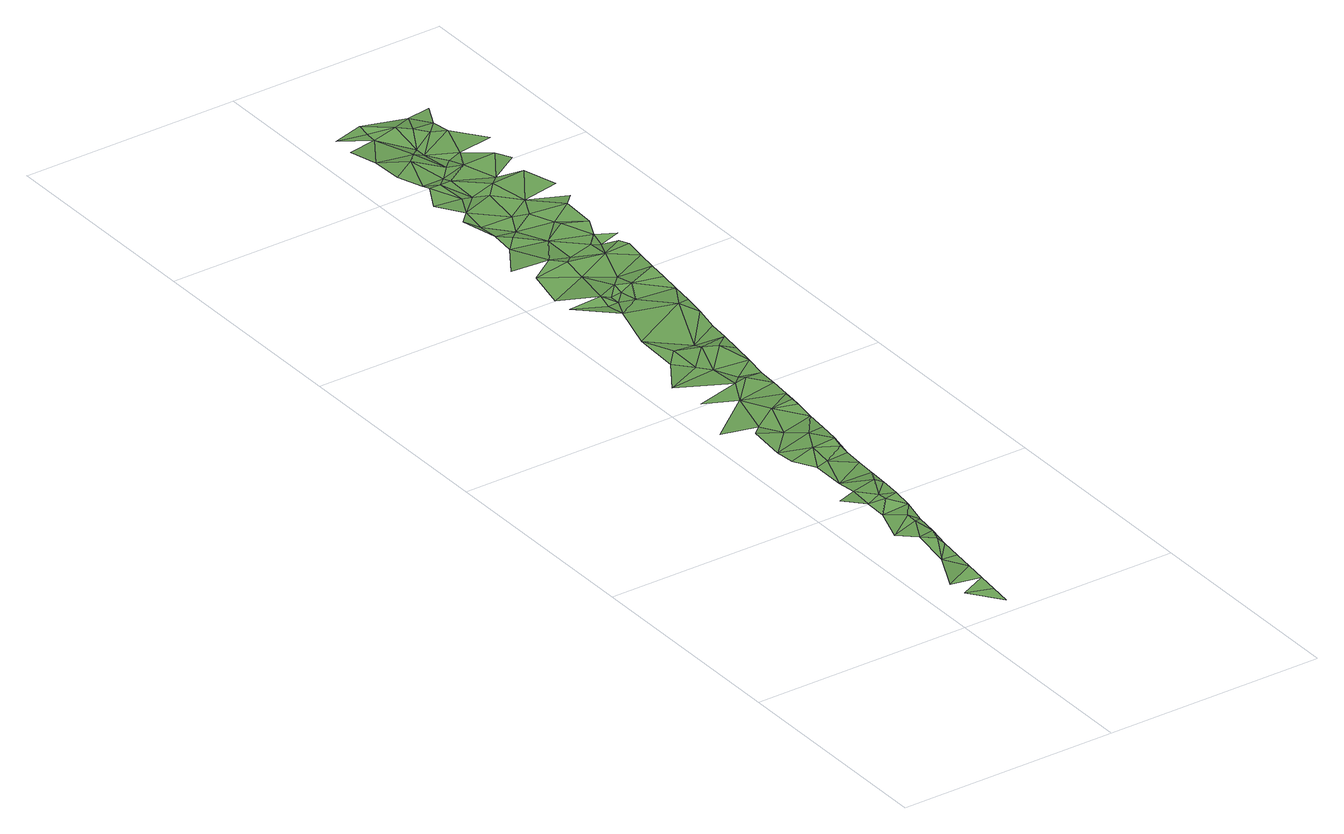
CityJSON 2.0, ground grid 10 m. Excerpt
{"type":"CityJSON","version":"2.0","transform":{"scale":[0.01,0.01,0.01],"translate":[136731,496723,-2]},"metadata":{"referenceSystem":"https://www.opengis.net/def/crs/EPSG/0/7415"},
"CityObjects":{
"plantcover1":{"type":"PlantCover","attributes":{"3df_class":"Forest","bgt_fysiekvoorkomen":"grasland agrarisch","bgt_status":"bestaand","identificatienamespace":"NL.IMGeo","begroeidterreindeeloptalud":"false","relatievehoogteligging":0,"aantal_punten":0},"geometry":[{"type":"MultiSurface","lod":"1","boundaries":[[[0,1,2]],[[3,0,2]],[[4,5,3]],[[5,4,6]],[[4,7,6]],[[8,6,9]],[[7,10,6]],[[9,6,10]],[[11,12,8]],[[8,9,13]],[[14,12,15]],[[11,15,12]],[[9,10,13]],[[11,8,13]],[[16,17,18]],[[19,11,13]],[[19,15,11]],[[17,14,20]],[[14,15,21]],[[21,20,14]],[[21,15,19]],[[18,17,22]],[[17,20,22]],[[20,23,22]],[[21,23,20]],[[18,22,24]],[[24,25,18]],[[22,23,26]],[[27,28,25]],[[24,22,26]],[[25,24,29]],[[30,31,28]],[[32,31,30]],[[27,25,33]],[[30,28,27]],[[24,26,29]],[[29,33,25]],[[32,34,35]],[[36,32,30]],[[30,27,37]],[[34,32,36]],[[34,38,35]],[[39,27,33]],[[38,40,41]],[[39,37,27]],[[42,36,30]],[[30,37,42]],[[34,43,38]],[[37,39,42]],[[40,38,43]],[[36,44,34]],[[45,36,42]],[[46,47,40]],[[44,43,34]],[[45,44,36]],[[48,49,50]],[[46,51,49]],[[50,49,51]],[[43,52,40]],[[43,44,53]],[[53,54,43]],[[55,46,40]],[[54,52,43]],[[50,56,48]],[[55,40,57]],[[57,40,52]],[[56,58,48]],[[53,52,54]],[[59,51,46]],[[55,59,46]],[[60,50,51]],[[56,50,60]],[[61,59,55]],[[62,58,56]],[[61,55,57]],[[63,51,59]],[[62,56,60]],[[60,51,64]],[[61,63,59]],[[64,51,63]],[[65,66,67]],[[68,66,65]],[[62,69,58]],[[69,67,58]],[[70,62,60]],[[70,60,64]],[[64,63,71]],[[72,65,67]],[[73,74,75]],[[75,74,68]],[[68,65,72]],[[64,71,70]],[[72,67,76]],[[72,77,68]],[[78,62,70]],[[76,67,69]],[[77,79,68]],[[72,80,77]],[[81,82,83]],[[78,84,62]],[[76,80,72]],[[84,69,62]],[[68,79,75]],[[73,85,83]],[[75,85,73]],[[77,80,79]],[[76,86,80]],[[80,86,79]],[[79,87,75]],[[76,69,88]],[[89,90,81]],[[86,87,79]],[[86,76,88]],[[85,91,83]],[[69,84,92]],[[93,94,90]],[[95,81,83]],[[96,94,93]],[[75,97,85]],[[88,69,92]],[[95,89,81]],[[83,91,95]],[[87,97,75]],[[98,93,90]],[[98,90,89]],[[97,91,85]],[[86,99,87]],[[86,88,100]],[[89,95,98]],[[101,102,96]],[[93,103,96]],[[99,86,100]],[[98,103,93]],[[104,95,91]],[[101,105,102]],[[104,91,97]],[[87,106,97]],[[107,101,96]],[[87,99,106]],[[98,95,108]],[[109,105,101]],[[96,103,110]],[[109,111,105]],[[110,107,96]],[[112,95,104]],[[113,103,98]],[[97,114,104]],[[107,109,101]],[[111,115,116]],[[115,117,116]],[[95,112,118]],[[98,108,113]],[[95,118,108]],[[119,111,109]],[[120,114,97]],[[112,104,114]],[[106,121,97]],[[122,109,107]],[[120,97,121]],[[119,115,111]],[[117,123,124]],[[122,119,109]],[[125,103,113]],[[103,125,110]],[[126,107,110]],[[126,122,107]],[[115,127,117]],[[112,114,128]],[[129,118,112]],[[118,129,108]],[[130,113,108]],[[127,123,117]],[[131,115,119]],[[126,110,125]],[[132,119,122]],[[123,133,134]],[[125,113,130]],[[115,131,127]],[[133,135,134]],[[126,136,122]],[[129,130,108]],[[132,131,119]],[[132,122,136]],[[137,127,131]],[[127,138,123]],[[139,126,125]],[[132,140,131]],[[127,137,138]],[[140,137,131]],[[125,130,141]],[[142,133,123]],[[136,126,139]],[[142,135,133]],[[138,142,123]],[[143,140,132]],[[143,137,140]],[[125,144,139]],[[145,132,136]],[[146,138,137]],[[142,138,147]],[[143,132,145]],[[135,142,148]],[[149,137,143]],[[147,138,146]],[[137,149,146]],[[150,145,136]],[[148,142,147]],[[147,146,151]],[[149,143,152]],[[151,148,147]],[[146,149,151]],[[148,151,153]]]}]}
},
"vertices":[
[125,175,117],[232,43,112],[243,143,114],[255,243,111],[267,343,111],[125,275,109],[225,475,93],[278,443,110],[225,625,122],[275,575,125],[290,543,111],[275,725,130],[175,725,99],[301,643,118],[225,875,104],[275,775,135],[125,1025,128],[225,975,106],[225,1075,113],[313,743,119],[275,925,138],[324,843,135],[275,975,132],[336,942,136],[325,1075,136],[225,1175,103],[348,1042,132],[275,1325,116],[225,1325,103],[359,1142,124],[275,1425,130],[175,1425,99],[175,1525,91],[371,1242,116],[275,1625,103],[175,1675,107],[325,1525,131],[375,1375,126],[225,1725,96],[382,1342,110],[275,1925,105],[75,1775,88],[394,1442,125],[325,1775,122],[417,1642,120],[405,1542,123],[325,2025,117],[125,1975,116],[225,2325,94],[125,2175,93],[275,2225,111],[325,2175,106],[440,1841,120],[429,1741,123],[425,1775,132],[375,2025,127],[275,2375,113],[452,1941,117],[225,2525,101],[375,2075,104],[375,2325,122],[463,2041,113],[375,2375,105],[475,2141,118],[425,2275,135],[275,2825,101],[125,2875,113],[275,2725,116],[275,2875,122],[475,2625,143],[498,2341,120],[486,2241,120],[325,2825,101],[175,3175,96],[125,2975,104],[325,3075,98],[375,2775,123],[325,2875,101],[510,2441,116],[375,2925,117],[375,2875,106],[225,3425,89],[125,3275,96],[275,3225,120],[521,2541,130],[325,3175,118],[425,2875,133],[425,2975,111],[544,2740,134],[275,3475,103],[225,3525,101],[375,3225,98],[533,2640,134],[225,3625,93],[175,3675,111],[375,3375,100],[225,3725,112],[475,3125,131],[325,3525,88],[570,2939,130],[556,2840,134],[275,3825,110],[175,3875,87],[375,3625,90],[475,3225,123],[225,3972,104],[585,3038,127],[325,3825,101],[475,3475,106],[275,3972,104],[375,3775,116],[225,4022,91],[525,3275,128],[425,3575,111],[525,3225,105],[275,4172,114],[175,4122,101],[175,4272,94],[475,3425,123],[325,4022,91],[575,3175,131],[600,3137,128],[325,3972,106],[275,4422,91],[125,4372,111],[475,3675,111],[425,3825,130],[325,4222,105],[614,3236,122],[575,3375,125],[575,3525,133],[375,4072,102],[425,4022,121],[275,4472,93],[125,4472,113],[275,4522,106],[475,3875,117],[375,4222,85],[375,4272,86],[575,3825,138],[425,4122,92],[625,3575,127],[375,4422,116],[475,4122,112],[625,3675,135],[575,4022,124],[475,4322,110],[425,4372,117],[475,4472,100],[525,4272,123],[625,3972,110],[525,4372,110],[625,4122,129],[575,4472,111]
]}
